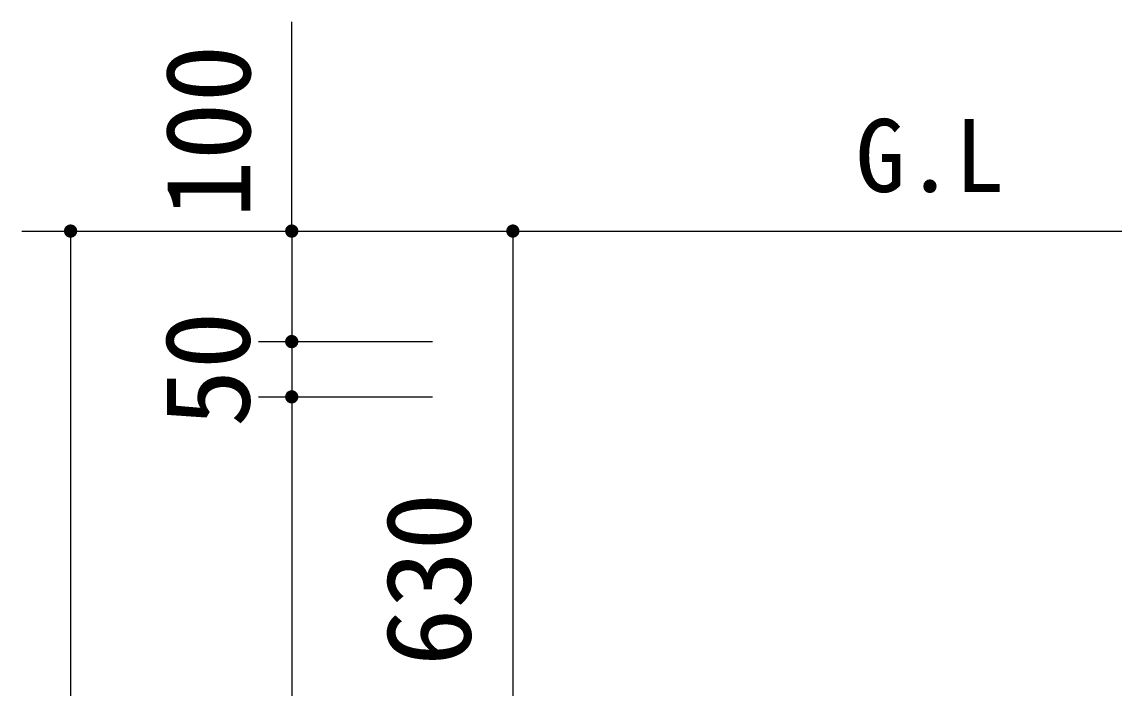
# Model space of a CAD drawing. Units: millimetres, scale not verified. Extents: x -8910 to 8910, y -6308 to 6308.
# Drawn here: x -7069 to -6081, y -1960 to -1357 of the extents above; entities that cross this region are included whole.
import ezdxf
from ezdxf.enums import TextEntityAlignment as Align

# ---------------------------------------------------------------- set-up
doc = ezdxf.new("R2010")
doc.units = ezdxf.units.MM
doc.header["$LTSCALE"] = 30
for name, color, linetype, lineweight in [('0-1_機器', 2, 'Continuous', 25), ('0-3_空気管', 3, 'Continuous', 25), ('0-9_製作', 5, 'Continuous', 25)]:
    doc.layers.add(name, color=color, linetype=linetype, lineweight=lineweight)
doc.styles.add('ＭＳ ゴシック', font='')
doc.styles.get('ＭＳ ゴシック').set_extended_font_data('MS Gothic')

msp = doc.modelspace()

# ---------------------------------------------------------------- linework, layer by layer
at = {"layer": '0-1_機器'}
for p, q in [((-7068.52, -1546.58), (-2805.63, -1546.58)), ((-7024.43, -1546.58), (-7024.43, -3986.58)), ((-6824.43, -1546.58), (-6824.43, -1646.58)), ((-6654.43, -1546.58), (-6098.21, -1546.58)), ((-6624.43, -1546.58), (-6624.43, -2176.58)), ((-6824.43, -1646.58), (-6824.43, -1696.58)), ((-6824.43, -1696.58), (-6824.43, -3736.58))]:
    msp.add_line(p, q, dxfattribs=at)
at = {"layer": '0-9_製作', "color": 2}
for p, q in [((-6824.43, -1546.58), (-6824.43, -1357.3)), ((-7054.43, -1546.58), (-6624.43, -1546.58)), ((-6854.43, -1546.58), (-6624.43, -1546.58)), ((-6854.43, -1646.58), (-6697.01, -1646.58)), ((-6854.43, -1696.58), (-6697.01, -1696.58))]:
    msp.add_line(p, q, dxfattribs=at)
at = {"layer": '0-9_製作'}
for points in [[(-7026.64, -1541), (-7024.43, -1546.58), (-7027.32, -1541.33)], [(-7025.92, -1540.77), (-7024.43, -1546.58), (-7026.64, -1541)], [(-7025.18, -1540.63), (-7024.43, -1546.58), (-7025.92, -1540.77)], [(-7025.18, -1540.63), (-7024.43, -1540.58), (-7024.43, -1546.58)], [(-7024.43, -1540.58), (-7018.43, -1546.58), (-7024.43, -1546.58)], [(-7024.05, -1540.59), (-7018.43, -1546.58), (-7024.43, -1540.58)], [(-7023.31, -1540.69), (-7018.43, -1546.58), (-7024.05, -1540.59)], [(-7022.58, -1540.88), (-7018.43, -1546.58), (-7023.31, -1540.69)], [(-7021.88, -1541.15), (-7018.43, -1546.58), (-7022.58, -1540.88)], [(-6826.64, -1541), (-6824.43, -1546.58), (-6827.32, -1541.33)], [(-6825.92, -1540.77), (-6824.43, -1546.58), (-6826.64, -1541)], [(-6825.18, -1540.63), (-6824.43, -1546.58), (-6825.92, -1540.77)], [(-6825.18, -1540.63), (-6824.43, -1540.58), (-6824.43, -1546.58)], [(-6824.43, -1540.58), (-6818.43, -1546.58), (-6824.43, -1546.58)], [(-6824.05, -1540.59), (-6818.43, -1546.58), (-6824.43, -1540.58)], [(-6823.31, -1540.69), (-6818.43, -1546.58), (-6824.05, -1540.59)], [(-6822.58, -1540.88), (-6818.43, -1546.58), (-6823.31, -1540.69)], [(-6821.88, -1541.15), (-6818.43, -1546.58), (-6822.58, -1540.88)], [(-6626.64, -1541), (-6624.43, -1546.58), (-6627.32, -1541.33)], [(-6625.92, -1540.77), (-6624.43, -1546.58), (-6626.64, -1541)], [(-6625.18, -1540.63), (-6624.43, -1546.58), (-6625.92, -1540.77)], [(-6625.18, -1540.63), (-6624.43, -1540.58), (-6624.43, -1546.58)], [(-6624.43, -1540.58), (-6618.43, -1546.58), (-6624.43, -1546.58)], [(-6624.05, -1540.59), (-6618.43, -1546.58), (-6624.43, -1540.58)], [(-6623.31, -1540.69), (-6618.43, -1546.58), (-6624.05, -1540.59)], [(-6622.58, -1540.88), (-6618.43, -1546.58), (-6623.31, -1540.69)], [(-6621.88, -1541.15), (-6618.43, -1546.58), (-6622.58, -1540.88)], [(-7030.42, -1546.21), (-7024.43, -1546.58), (-7030.43, -1546.58)], [(-7030.43, -1546.58), (-7030.01, -1548.79), (-7030.38, -1547.34)], [(-7030.43, -1546.58), (-7029.69, -1549.47), (-7030.01, -1548.79)], [(-7024.43, -1546.58), (-7029.69, -1549.47), (-7030.43, -1546.58)], [(-7030.32, -1545.46), (-7024.43, -1546.58), (-7030.42, -1546.21)], [(-7030.38, -1547.34), (-7030.01, -1548.79), (-7030.24, -1548.08)], [(-7030.14, -1544.73), (-7024.43, -1546.58), (-7030.32, -1545.46)], [(-7029.86, -1544.03), (-7024.43, -1546.58), (-7030.14, -1544.73)], [(-7029.5, -1543.37), (-7024.43, -1546.58), (-7029.86, -1544.03)], [(-7024.43, -1546.58), (-7029.29, -1550.11), (-7029.69, -1549.47)], [(-7029.05, -1542.76), (-7024.43, -1546.58), (-7029.5, -1543.37)], [(-7024.43, -1546.58), (-7028.81, -1550.69), (-7029.29, -1550.11)], [(-7028.54, -1542.21), (-7024.43, -1546.58), (-7029.05, -1542.76)], [(-7024.43, -1546.58), (-7028.26, -1551.21), (-7028.81, -1550.69)], [(-7027.96, -1541.73), (-7024.43, -1546.58), (-7028.54, -1542.21)], [(-7024.43, -1546.58), (-7027.65, -1551.65), (-7028.26, -1551.21)], [(-7027.32, -1541.33), (-7024.43, -1546.58), (-7027.96, -1541.73)], [(-7024.43, -1546.58), (-7026.99, -1552.01), (-7027.65, -1551.65)], [(-7024.43, -1546.58), (-7026.29, -1552.29), (-7026.99, -1552.01)], [(-7024.43, -1546.58), (-7025.56, -1552.48), (-7026.29, -1552.29)], [(-7024.43, -1546.58), (-7024.81, -1552.57), (-7025.56, -1552.48)], [(-7024.43, -1546.58), (-7024.43, -1552.58), (-7024.81, -1552.57)], [(-7024.43, -1546.58), (-7023.68, -1552.54), (-7024.43, -1552.58)], [(-7024.43, -1546.58), (-7022.94, -1552.39), (-7023.68, -1552.54)], [(-7018.43, -1546.58), (-7022.94, -1552.39), (-7024.43, -1546.58)], [(-7018.43, -1546.58), (-7022.22, -1552.16), (-7022.94, -1552.39)], [(-7018.43, -1546.58), (-7021.54, -1551.84), (-7022.22, -1552.16)], [(-7021.22, -1541.52), (-7018.43, -1546.58), (-7021.88, -1541.15)], [(-7018.43, -1546.58), (-7020.9, -1551.44), (-7021.54, -1551.84)], [(-7020.61, -1541.96), (-7018.43, -1546.58), (-7021.22, -1541.52)], [(-7018.43, -1546.58), (-7020.32, -1550.96), (-7020.9, -1551.44)], [(-7020.06, -1542.48), (-7018.43, -1546.58), (-7020.61, -1541.96)], [(-7018.43, -1546.58), (-7019.81, -1550.41), (-7020.32, -1550.96)], [(-7019.58, -1543.06), (-7018.43, -1546.58), (-7020.06, -1542.48)], [(-7018.43, -1546.58), (-7019.37, -1549.8), (-7019.81, -1550.41)], [(-7019.17, -1543.69), (-7018.43, -1546.58), (-7019.58, -1543.06)], [(-7018.43, -1546.58), (-7019, -1549.14), (-7019.37, -1549.8)], [(-7018.85, -1544.37), (-7018.43, -1546.58), (-7019.17, -1543.69)], [(-7018.43, -1546.58), (-7018.72, -1548.44), (-7019, -1549.14)], [(-7018.85, -1544.37), (-7018.48, -1545.83), (-7018.43, -1546.58)], [(-7018.62, -1545.09), (-7018.48, -1545.83), (-7018.85, -1544.37)], [(-7018.43, -1546.58), (-7018.54, -1547.71), (-7018.72, -1548.44)], [(-7018.43, -1546.58), (-7018.44, -1546.96), (-7018.54, -1547.71)], [(-6830.42, -1546.21), (-6824.43, -1546.58), (-6830.43, -1546.58)], [(-6830.43, -1546.58), (-6830.01, -1548.79), (-6830.38, -1547.34)], [(-6830.43, -1546.58), (-6829.69, -1549.47), (-6830.01, -1548.79)], [(-6824.43, -1546.58), (-6829.69, -1549.47), (-6830.43, -1546.58)], [(-6830.32, -1545.46), (-6824.43, -1546.58), (-6830.42, -1546.21)], [(-6830.38, -1547.34), (-6830.01, -1548.79), (-6830.24, -1548.08)], [(-6830.14, -1544.73), (-6824.43, -1546.58), (-6830.32, -1545.46)], [(-6829.86, -1544.03), (-6824.43, -1546.58), (-6830.14, -1544.73)], [(-6829.5, -1543.37), (-6824.43, -1546.58), (-6829.86, -1544.03)], [(-6824.43, -1546.58), (-6829.29, -1550.11), (-6829.69, -1549.47)], [(-6829.05, -1542.76), (-6824.43, -1546.58), (-6829.5, -1543.37)], [(-6824.43, -1546.58), (-6828.81, -1550.69), (-6829.29, -1550.11)], [(-6828.54, -1542.21), (-6824.43, -1546.58), (-6829.05, -1542.76)], [(-6824.43, -1546.58), (-6828.26, -1551.21), (-6828.81, -1550.69)], [(-6827.96, -1541.73), (-6824.43, -1546.58), (-6828.54, -1542.21)], [(-6824.43, -1546.58), (-6827.65, -1551.65), (-6828.26, -1551.21)], [(-6827.32, -1541.33), (-6824.43, -1546.58), (-6827.96, -1541.73)], [(-6824.43, -1546.58), (-6826.99, -1552.01), (-6827.65, -1551.65)], [(-6824.43, -1546.58), (-6826.29, -1552.29), (-6826.99, -1552.01)], [(-6824.43, -1546.58), (-6825.56, -1552.48), (-6826.29, -1552.29)], [(-6824.43, -1546.58), (-6824.81, -1552.57), (-6825.56, -1552.48)], [(-6824.43, -1546.58), (-6824.43, -1552.58), (-6824.81, -1552.57)], [(-6824.43, -1546.58), (-6823.68, -1552.54), (-6824.43, -1552.58)], [(-6824.43, -1546.58), (-6822.94, -1552.39), (-6823.68, -1552.54)], [(-6818.43, -1546.58), (-6822.94, -1552.39), (-6824.43, -1546.58)], [(-6818.43, -1546.58), (-6822.22, -1552.16), (-6822.94, -1552.39)], [(-6818.43, -1546.58), (-6821.54, -1551.84), (-6822.22, -1552.16)], [(-6821.22, -1541.52), (-6818.43, -1546.58), (-6821.88, -1541.15)], [(-6818.43, -1546.58), (-6820.9, -1551.44), (-6821.54, -1551.84)], [(-6820.61, -1541.96), (-6818.43, -1546.58), (-6821.22, -1541.52)], [(-6818.43, -1546.58), (-6820.32, -1550.96), (-6820.9, -1551.44)], [(-6820.06, -1542.48), (-6818.43, -1546.58), (-6820.61, -1541.96)], [(-6818.43, -1546.58), (-6819.81, -1550.41), (-6820.32, -1550.96)], [(-6819.58, -1543.06), (-6818.43, -1546.58), (-6820.06, -1542.48)], [(-6818.43, -1546.58), (-6819.37, -1549.8), (-6819.81, -1550.41)], [(-6819.17, -1543.69), (-6818.43, -1546.58), (-6819.58, -1543.06)], [(-6818.43, -1546.58), (-6819, -1549.14), (-6819.37, -1549.8)], [(-6818.85, -1544.37), (-6818.43, -1546.58), (-6819.17, -1543.69)], [(-6818.43, -1546.58), (-6818.72, -1548.44), (-6819, -1549.14)], [(-6818.85, -1544.37), (-6818.48, -1545.83), (-6818.43, -1546.58)], [(-6818.62, -1545.09), (-6818.48, -1545.83), (-6818.85, -1544.37)], [(-6818.43, -1546.58), (-6818.54, -1547.71), (-6818.72, -1548.44)], [(-6818.43, -1546.58), (-6818.44, -1546.96), (-6818.54, -1547.71)], [(-6630.42, -1546.21), (-6624.43, -1546.58), (-6630.43, -1546.58)], [(-6630.43, -1546.58), (-6630.01, -1548.79), (-6630.38, -1547.34)], [(-6630.43, -1546.58), (-6629.69, -1549.47), (-6630.01, -1548.79)], [(-6624.43, -1546.58), (-6629.69, -1549.47), (-6630.43, -1546.58)], [(-6630.32, -1545.46), (-6624.43, -1546.58), (-6630.42, -1546.21)], [(-6630.38, -1547.34), (-6630.01, -1548.79), (-6630.24, -1548.08)], [(-6630.14, -1544.73), (-6624.43, -1546.58), (-6630.32, -1545.46)], [(-6629.86, -1544.03), (-6624.43, -1546.58), (-6630.14, -1544.73)], [(-6629.5, -1543.37), (-6624.43, -1546.58), (-6629.86, -1544.03)], [(-6624.43, -1546.58), (-6629.29, -1550.11), (-6629.69, -1549.47)], [(-6629.05, -1542.76), (-6624.43, -1546.58), (-6629.5, -1543.37)], [(-6624.43, -1546.58), (-6628.81, -1550.69), (-6629.29, -1550.11)], [(-6628.54, -1542.21), (-6624.43, -1546.58), (-6629.05, -1542.76)], [(-6624.43, -1546.58), (-6628.26, -1551.21), (-6628.81, -1550.69)], [(-6627.96, -1541.73), (-6624.43, -1546.58), (-6628.54, -1542.21)], [(-6624.43, -1546.58), (-6627.65, -1551.65), (-6628.26, -1551.21)], [(-6627.32, -1541.33), (-6624.43, -1546.58), (-6627.96, -1541.73)], [(-6624.43, -1546.58), (-6626.99, -1552.01), (-6627.65, -1551.65)], [(-6624.43, -1546.58), (-6626.29, -1552.29), (-6626.99, -1552.01)], [(-6624.43, -1546.58), (-6625.56, -1552.48), (-6626.29, -1552.29)], [(-6624.43, -1546.58), (-6624.81, -1552.57), (-6625.56, -1552.48)], [(-6624.43, -1546.58), (-6624.43, -1552.58), (-6624.81, -1552.57)], [(-6624.43, -1546.58), (-6623.68, -1552.54), (-6624.43, -1552.58)], [(-6624.43, -1546.58), (-6622.94, -1552.39), (-6623.68, -1552.54)], [(-6618.43, -1546.58), (-6622.94, -1552.39), (-6624.43, -1546.58)], [(-6618.43, -1546.58), (-6622.22, -1552.16), (-6622.94, -1552.39)], [(-6618.43, -1546.58), (-6621.54, -1551.84), (-6622.22, -1552.16)], [(-6621.22, -1541.52), (-6618.43, -1546.58), (-6621.88, -1541.15)], [(-6618.43, -1546.58), (-6620.9, -1551.44), (-6621.54, -1551.84)], [(-6620.61, -1541.96), (-6618.43, -1546.58), (-6621.22, -1541.52)], [(-6618.43, -1546.58), (-6620.32, -1550.96), (-6620.9, -1551.44)], [(-6620.06, -1542.48), (-6618.43, -1546.58), (-6620.61, -1541.96)], [(-6618.43, -1546.58), (-6619.81, -1550.41), (-6620.32, -1550.96)], [(-6619.58, -1543.06), (-6618.43, -1546.58), (-6620.06, -1542.48)], [(-6618.43, -1546.58), (-6619.37, -1549.8), (-6619.81, -1550.41)], [(-6619.17, -1543.69), (-6618.43, -1546.58), (-6619.58, -1543.06)], [(-6618.43, -1546.58), (-6619, -1549.14), (-6619.37, -1549.8)], [(-6618.85, -1544.37), (-6618.43, -1546.58), (-6619.17, -1543.69)], [(-6618.43, -1546.58), (-6618.72, -1548.44), (-6619, -1549.14)], [(-6618.85, -1544.37), (-6618.48, -1545.83), (-6618.43, -1546.58)], [(-6618.62, -1545.09), (-6618.48, -1545.83), (-6618.85, -1544.37)], [(-6618.43, -1546.58), (-6618.54, -1547.71), (-6618.72, -1548.44)], [(-6618.43, -1546.58), (-6618.44, -1546.96), (-6618.54, -1547.71)], [(-6830.42, -1646.21), (-6824.43, -1646.58), (-6830.43, -1646.58)], [(-6830.43, -1646.58), (-6830.01, -1648.79), (-6830.38, -1647.34)], [(-6830.43, -1646.58), (-6829.69, -1649.47), (-6830.01, -1648.79)], [(-6824.43, -1646.58), (-6829.69, -1649.47), (-6830.43, -1646.58)], [(-6830.32, -1645.46), (-6824.43, -1646.58), (-6830.42, -1646.21)], [(-6830.38, -1647.34), (-6830.01, -1648.79), (-6830.24, -1648.08)], [(-6830.14, -1644.73), (-6824.43, -1646.58), (-6830.32, -1645.46)], [(-6829.86, -1644.03), (-6824.43, -1646.58), (-6830.14, -1644.73)], [(-6829.5, -1643.37), (-6824.43, -1646.58), (-6829.86, -1644.03)], [(-6824.43, -1646.58), (-6829.29, -1650.11), (-6829.69, -1649.47)], [(-6829.05, -1642.76), (-6824.43, -1646.58), (-6829.5, -1643.37)], [(-6824.43, -1646.58), (-6828.81, -1650.69), (-6829.29, -1650.11)], [(-6828.54, -1642.21), (-6824.43, -1646.58), (-6829.05, -1642.76)], [(-6824.43, -1646.58), (-6828.26, -1651.21), (-6828.81, -1650.69)], [(-6827.96, -1641.73), (-6824.43, -1646.58), (-6828.54, -1642.21)], [(-6824.43, -1646.58), (-6827.65, -1651.65), (-6828.26, -1651.21)], [(-6827.32, -1641.33), (-6824.43, -1646.58), (-6827.96, -1641.73)], [(-6824.43, -1646.58), (-6826.99, -1652.01), (-6827.65, -1651.65)], [(-6826.64, -1641), (-6824.43, -1646.58), (-6827.32, -1641.33)], [(-6824.43, -1646.58), (-6826.29, -1652.29), (-6826.99, -1652.01)], [(-6825.92, -1640.77), (-6824.43, -1646.58), (-6826.64, -1641)], [(-6824.43, -1646.58), (-6825.56, -1652.48), (-6826.29, -1652.29)], [(-6825.18, -1640.63), (-6824.43, -1646.58), (-6825.92, -1640.77)], [(-6824.43, -1646.58), (-6824.81, -1652.57), (-6825.56, -1652.48)], [(-6825.18, -1640.63), (-6824.43, -1640.58), (-6824.43, -1646.58)], [(-6824.43, -1646.58), (-6824.43, -1652.58), (-6824.81, -1652.57)], [(-6824.43, -1640.58), (-6818.43, -1646.58), (-6824.43, -1646.58)], [(-6824.05, -1640.59), (-6818.43, -1646.58), (-6824.43, -1640.58)], [(-6824.43, -1646.58), (-6823.68, -1652.54), (-6824.43, -1652.58)], [(-6824.43, -1646.58), (-6822.94, -1652.39), (-6823.68, -1652.54)], [(-6818.43, -1646.58), (-6822.94, -1652.39), (-6824.43, -1646.58)], [(-6823.31, -1640.69), (-6818.43, -1646.58), (-6824.05, -1640.59)], [(-6822.58, -1640.88), (-6818.43, -1646.58), (-6823.31, -1640.69)], [(-6818.43, -1646.58), (-6822.22, -1652.16), (-6822.94, -1652.39)], [(-6821.88, -1641.15), (-6818.43, -1646.58), (-6822.58, -1640.88)], [(-6818.43, -1646.58), (-6821.54, -1651.84), (-6822.22, -1652.16)], [(-6821.22, -1641.52), (-6818.43, -1646.58), (-6821.88, -1641.15)], [(-6818.43, -1646.58), (-6820.9, -1651.44), (-6821.54, -1651.84)], [(-6820.61, -1641.96), (-6818.43, -1646.58), (-6821.22, -1641.52)], [(-6818.43, -1646.58), (-6820.32, -1650.96), (-6820.9, -1651.44)], [(-6820.06, -1642.48), (-6818.43, -1646.58), (-6820.61, -1641.96)], [(-6818.43, -1646.58), (-6819.81, -1650.41), (-6820.32, -1650.96)], [(-6819.58, -1643.06), (-6818.43, -1646.58), (-6820.06, -1642.48)], [(-6818.43, -1646.58), (-6819.37, -1649.8), (-6819.81, -1650.41)], [(-6819.17, -1643.69), (-6818.43, -1646.58), (-6819.58, -1643.06)], [(-6818.43, -1646.58), (-6819, -1649.14), (-6819.37, -1649.8)], [(-6818.85, -1644.37), (-6818.43, -1646.58), (-6819.17, -1643.69)], [(-6818.43, -1646.58), (-6818.72, -1648.44), (-6819, -1649.14)], [(-6818.85, -1644.37), (-6818.48, -1645.83), (-6818.43, -1646.58)], [(-6818.62, -1645.09), (-6818.48, -1645.83), (-6818.85, -1644.37)], [(-6818.43, -1646.58), (-6818.54, -1647.71), (-6818.72, -1648.44)], [(-6818.43, -1646.58), (-6818.44, -1646.96), (-6818.54, -1647.71)], [(-6830.42, -1696.21), (-6824.43, -1696.58), (-6830.43, -1696.58)], [(-6830.43, -1696.58), (-6830.01, -1698.79), (-6830.38, -1697.34)], [(-6830.43, -1696.58), (-6829.69, -1699.47), (-6830.01, -1698.79)], [(-6824.43, -1696.58), (-6829.69, -1699.47), (-6830.43, -1696.58)], [(-6830.32, -1695.46), (-6824.43, -1696.58), (-6830.42, -1696.21)], [(-6830.38, -1697.34), (-6830.01, -1698.79), (-6830.24, -1698.08)], [(-6830.14, -1694.73), (-6824.43, -1696.58), (-6830.32, -1695.46)], [(-6829.86, -1694.03), (-6824.43, -1696.58), (-6830.14, -1694.73)], [(-6829.5, -1693.37), (-6824.43, -1696.58), (-6829.86, -1694.03)], [(-6824.43, -1696.58), (-6829.29, -1700.11), (-6829.69, -1699.47)], [(-6829.05, -1692.76), (-6824.43, -1696.58), (-6829.5, -1693.37)], [(-6824.43, -1696.58), (-6828.81, -1700.69), (-6829.29, -1700.11)], [(-6828.54, -1692.21), (-6824.43, -1696.58), (-6829.05, -1692.76)], [(-6824.43, -1696.58), (-6828.26, -1701.21), (-6828.81, -1700.69)], [(-6827.96, -1691.73), (-6824.43, -1696.58), (-6828.54, -1692.21)], [(-6824.43, -1696.58), (-6827.65, -1701.65), (-6828.26, -1701.21)], [(-6827.32, -1691.33), (-6824.43, -1696.58), (-6827.96, -1691.73)], [(-6824.43, -1696.58), (-6826.99, -1702.01), (-6827.65, -1701.65)], [(-6826.64, -1691), (-6824.43, -1696.58), (-6827.32, -1691.33)], [(-6824.43, -1696.58), (-6826.29, -1702.29), (-6826.99, -1702.01)], [(-6825.92, -1690.77), (-6824.43, -1696.58), (-6826.64, -1691)], [(-6824.43, -1696.58), (-6825.56, -1702.48), (-6826.29, -1702.29)], [(-6825.18, -1690.63), (-6824.43, -1696.58), (-6825.92, -1690.77)], [(-6824.43, -1696.58), (-6824.81, -1702.57), (-6825.56, -1702.48)], [(-6825.18, -1690.63), (-6824.43, -1690.58), (-6824.43, -1696.58)], [(-6824.43, -1696.58), (-6824.43, -1702.58), (-6824.81, -1702.57)], [(-6824.43, -1690.58), (-6818.43, -1696.58), (-6824.43, -1696.58)], [(-6824.05, -1690.59), (-6818.43, -1696.58), (-6824.43, -1690.58)], [(-6824.43, -1696.58), (-6823.68, -1702.54), (-6824.43, -1702.58)], [(-6824.43, -1696.58), (-6822.94, -1702.39), (-6823.68, -1702.54)], [(-6818.43, -1696.58), (-6822.94, -1702.39), (-6824.43, -1696.58)], [(-6823.31, -1690.69), (-6818.43, -1696.58), (-6824.05, -1690.59)], [(-6822.58, -1690.88), (-6818.43, -1696.58), (-6823.31, -1690.69)], [(-6818.43, -1696.58), (-6822.22, -1702.16), (-6822.94, -1702.39)], [(-6821.88, -1691.15), (-6818.43, -1696.58), (-6822.58, -1690.88)], [(-6818.43, -1696.58), (-6821.54, -1701.84), (-6822.22, -1702.16)], [(-6821.22, -1691.52), (-6818.43, -1696.58), (-6821.88, -1691.15)], [(-6818.43, -1696.58), (-6820.9, -1701.44), (-6821.54, -1701.84)], [(-6820.61, -1691.96), (-6818.43, -1696.58), (-6821.22, -1691.52)], [(-6818.43, -1696.58), (-6820.32, -1700.96), (-6820.9, -1701.44)], [(-6820.06, -1692.48), (-6818.43, -1696.58), (-6820.61, -1691.96)], [(-6818.43, -1696.58), (-6819.81, -1700.41), (-6820.32, -1700.96)], [(-6819.58, -1693.06), (-6818.43, -1696.58), (-6820.06, -1692.48)], [(-6818.43, -1696.58), (-6819.37, -1699.8), (-6819.81, -1700.41)], [(-6819.17, -1693.69), (-6818.43, -1696.58), (-6819.58, -1693.06)], [(-6818.43, -1696.58), (-6819, -1699.14), (-6819.37, -1699.8)], [(-6818.85, -1694.37), (-6818.43, -1696.58), (-6819.17, -1693.69)], [(-6818.43, -1696.58), (-6818.72, -1698.44), (-6819, -1699.14)], [(-6818.85, -1694.37), (-6818.48, -1695.83), (-6818.43, -1696.58)], [(-6818.62, -1695.09), (-6818.48, -1695.83), (-6818.85, -1694.37)], [(-6818.43, -1696.58), (-6818.54, -1697.71), (-6818.72, -1698.44)], [(-6818.43, -1696.58), (-6818.44, -1696.96), (-6818.54, -1697.71)]]:
    msp.add_solid(points, dxfattribs=at)

# ---------------------------------------------------------------- texts
at = {"layer": '0-1_機器', "color": 4, "style": 'ＭＳ ゴシック'}
for s, p in [('100', (-6838.87, -1534.95)), ('50', (-6839.43, -1724.08)), ('630', (-6639.43, -1940.33))]:
    msp.add_text(s, height=76.98, rotation=90, dxfattribs=at).set_placement(p, align=Align.BOTTOM_LEFT)
at = {"layer": '0-3_空気管', "color": 4, "style": 'ＭＳ ゴシック'}
msp.add_text('G.L', height=65.98, dxfattribs=at).set_placement((-6314.53, -1530.97), align=Align.BOTTOM_LEFT)

doc.saveas('drawing.dxf')
